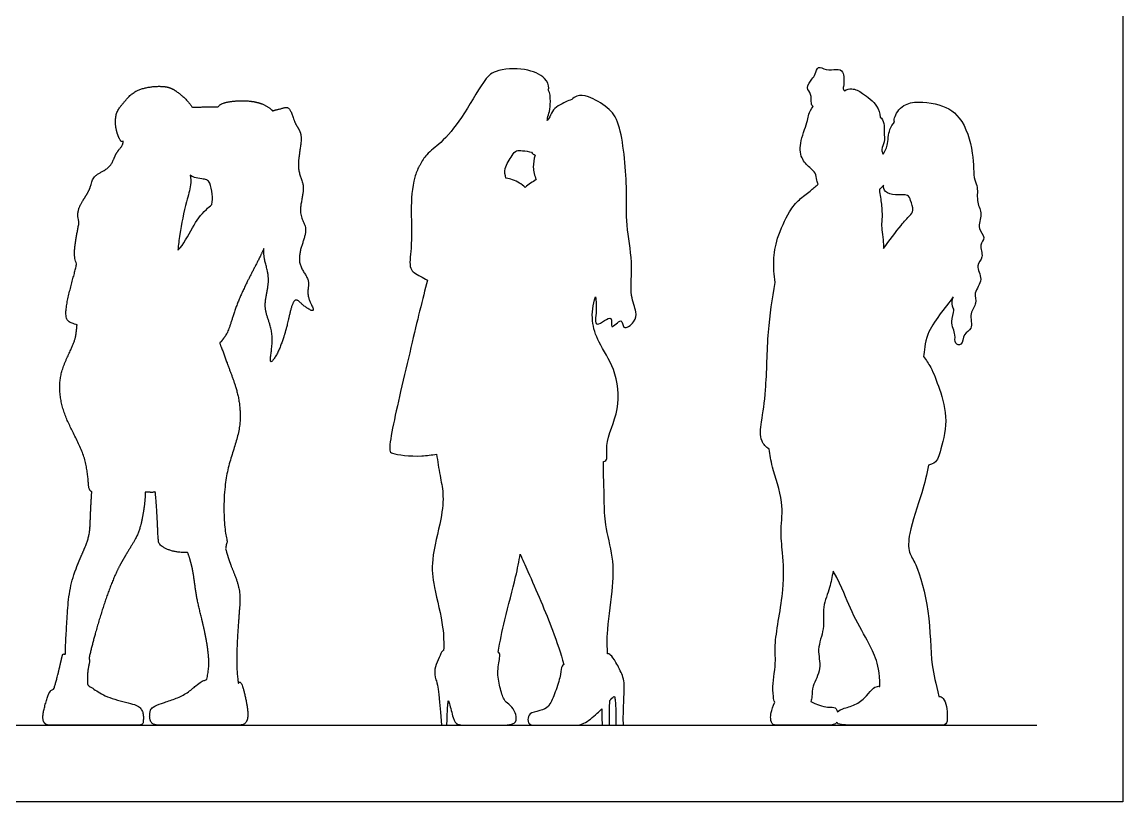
# Model space of a CAD drawing. Header units: millimetres. Extents: x 1 to 7, y 0.3 to 34.9.
# Drawn here: x 3.582 to 6.498, y 6.153 to 8.219 of the extents above; entities that cross this region are included whole.
import ezdxf

# ---------------------------------------------------------------- set-up
doc = ezdxf.new("R2010")
doc.units = ezdxf.units.MM
for name, color, linetype, true_color in [('AG-DIAGRAM', 7, 'Continuous', 0xfecc66), ('AG-OUTLINE', 7, 'Continuous', 0x8000ff), ('X-VPRT', 6, 'Continuous', 0xff00ff)]:
    doc.layers.add(name, color=color, linetype=linetype, true_color=true_color)

msp = doc.modelspace()

# ---------------------------------------------------------------- linework, layer by layer
at = {"layer": 'AG-DIAGRAM'}
msp.add_lwpolyline([(1.2399, 6.3558), (6.2691, 6.3558)], dxfattribs=at)
at = {"layer": 'AG-OUTLINE'}
for points, knots in [([(5.0378, 8.0134), (5.0418, 8.0174), (5.0552, 8.0256), (5.0839, 8.0231), (5.1364, 7.9922), (5.1704, 7.9477), (5.1864, 7.7777), (5.1793, 7.683), (5.2015, 7.5843), (5.1901, 7.4964), (5.2102, 7.4523), (5.2076, 7.4248), (5.1712, 7.3984), (5.173, 7.4412), (5.1359, 7.3956), (5.1517, 7.4526), (5.0933, 7.3993), (5.105, 7.4506), (5.1021, 7.4788), (5.1007, 7.4907), (5.0939, 7.4705), (5.0882, 7.4261), (5.1082, 7.3681), (5.1559, 7.2996), (5.1695, 7.1926), (5.1228, 7.1047), (5.1344, 7.0574), (5.1245, 7.0549), (5.1217, 7.0548), (5.1216, 7.0208), (5.1246, 6.9525), (5.1243, 6.887), (5.1504, 6.7988), (5.1472, 6.7131), (5.1293, 6.5983), (5.1319, 6.5629), (5.1329, 6.5453), (5.1352, 6.5456), (5.1384, 6.5441), (5.1491, 6.5337), (5.1701, 6.4945), (5.1806, 6.4639), (5.1736, 6.4081), (5.1746, 6.3558), (5.1691, 6.3558), (5.1635, 6.3558), (5.155, 6.3558), (5.155, 6.4081), (5.1517, 6.4327), (5.1505, 6.4339), (5.143, 6.4259), (5.1386, 6.4211), (5.1378, 6.4047), (5.1371, 6.3837), (5.1376, 6.3558), (5.1321, 6.3558), (5.1265, 6.3558), (5.118, 6.3558), (5.118, 6.3751), (5.1178, 6.389), (5.1174, 6.3991), (5.1136, 6.3954), (5.0989, 6.3812), (5.0682, 6.3558), (5.0459, 6.3558), (5.0217, 6.3558), (5.0135, 6.3559), (5.0094, 6.3558), (5.0026, 6.3558), (4.9826, 6.3558), (4.9478, 6.3558), (4.9215, 6.3558), (4.9215, 6.3762), (4.9265, 6.3895), (4.9637, 6.3958), (4.98, 6.4074), (4.9966, 6.4493), (5.0109, 6.4949), (5.0091, 6.5101), (5.0151, 6.5154), (5.0171, 6.5166), (5.0078, 6.5474), (4.9894, 6.6077), (4.9339, 6.7366), (4.9074, 6.7953), (4.9013, 6.8094), (4.8977, 6.7891), (4.8907, 6.7489), (4.8587, 6.6331), (4.8482, 6.5783), (4.8427, 6.5497), (4.846, 6.5484), (4.8495, 6.5428), (4.8394, 6.499), (4.8468, 6.4564), (4.8587, 6.4192), (4.87, 6.4139), (4.8879, 6.3946), (4.8919, 6.3733), (4.8896, 6.3558), (4.8305, 6.3558), (4.8076, 6.3558), (4.8015, 6.356), (4.7929, 6.3558), (4.7631, 6.3558), (4.7323, 6.3558), (4.7243, 6.3707), (4.7127, 6.4199), (4.7104, 6.4245), (4.709, 6.4009), (4.7071, 6.3558), (4.7024, 6.3558), (4.6977, 6.3558), (4.6931, 6.3558), (4.6854, 6.4595), (4.6765, 6.4758), (4.6728, 6.505), (4.6851, 6.5293), (4.6921, 6.5499), (4.6964, 6.5534), (4.6986, 6.5541), (4.6989, 6.5746), (4.6998, 6.6151), (4.672, 6.7234), (4.6638, 6.7933), (4.6935, 6.9005), (4.6995, 6.9689), (4.6883, 7.0171), (4.6828, 7.0551), (4.6797, 7.074), (4.667, 7.0719), (4.6235, 7.0656), (4.5639, 7.0739), (4.5493, 7.0848), (4.5874, 7.252), (4.6337, 7.4499), (4.6487, 7.5075), (4.6557, 7.5349), (4.6492, 7.5385), (4.6272, 7.5506), (4.6041, 7.5625), (4.6158, 7.6235), (4.6111, 7.7184), (4.6154, 7.7916), (4.6297, 7.8297), (4.6355, 7.8395), (4.6361, 7.8407), (4.6411, 7.8501), (4.6539, 7.8707), (4.6947, 7.8996), (4.7483, 7.9631), (4.8011, 8.0596), (4.8333, 8.0939), (4.9137, 8.0983), (4.9677, 8.0745), (4.9785, 8.0503), (4.9763, 8.0402), (4.9758, 8.0387), (4.9804, 8.0308), (4.9822, 8.0092), (4.9798, 7.9822), (4.9733, 7.9655), (4.9732, 7.9601), (4.973, 7.9575), (4.9744, 7.959), (4.9804, 7.9664), (4.9844, 7.9834), (5.0019, 7.9966), (5.0216, 8.0075), (5.0324, 8.0116), (5.0378, 8.0134)], [-11.86163, -11.86163, -11.86163, -11.86163, -11.696212, -11.379583, -10.949247, -10.526353, -9.795738, -9.221773, -8.65723, -8.124135, -7.742796, -7.447863, -7.139748, -6.895389, -6.598013, -6.334252, -5.980172, -5.638619, -5.389427, -5.389427, -5.389427, -4.934392, -4.49611, -3.981232, -3.398947, -2.828277, -2.468774, -2.365599, -2.365599, -2.365599, -1.791131, -1.326698, -0.795662, -0.254949, 0.350405, 0.76414, 0.76414, 0.76414, 0.850374, 0.964724, 1.079074, 1.193423, 1.307773, 1.307773, 1.307773, 1.539881, 1.539881, 1.539881, 1.65423, 1.76858, 1.852333, 1.852333, 1.852333, 1.913465, 1.913465, 1.913465, 2.145573, 2.145573, 2.145573, 2.187876, 2.187876, 2.187876, 2.231987, 2.346337, 2.460686, 2.519288, 2.519288, 2.519288, 2.562137, 2.585255, 2.67649, 2.790843, 2.905196, 3.019549, 3.133902, 3.248255, 3.362608, 3.476961, 3.591314, 3.628959, 3.628959, 3.628959, 4.187693, 4.924736, 5.186203, 5.186203, 5.186203, 5.634104, 6.249378, 6.781444, 6.781444, 6.781444, 6.88064, 6.990429, 7.100218, 7.210007, 7.319796, 7.429584, 7.539373, 7.649162, 7.758951, 7.809078, 7.809078, 7.809078, 7.856531, 7.96632, 8.076109, 8.185898, 8.295687, 8.405476, 8.405476, 8.405476, 8.618104, 8.618104, 8.618104, 8.727893, 8.837681, 8.94747, 9.057259, 9.125849, 9.125849, 9.125849, 9.572141, 10.162766, 10.652072, 11.245439, 11.716844, 12.111037, 12.54171, 12.54171, 12.54171, 12.755532, 13.256392, 13.442891, 14.158564, 15.000301, 15.52427, 15.52427, 15.52427, 15.648581, 15.980708, 16.39519, 16.960886, 17.499612, 17.710146, 17.739663, 17.739663, 17.739663, 18.041446, 18.439843, 18.968243, 19.562973, 19.942382, 20.437819, 20.870225, 21.171918, 21.224385, 21.224385, 21.224385, 21.551154, 21.832762, 22.066734, 22.22427, 22.22427, 22.22427, 22.294168, 22.561933, 22.82367, 23.093325, 23.328939, 23.328939, 23.328939, 23.328939]), ([(6.0484, 7.4905), (6.0456, 7.483), (6.0434, 7.4655), (6.0541, 7.4552), (6.0375, 7.4238), (6.057, 7.3917), (6.0491, 7.3661), (6.0741, 7.3598), (6.073, 7.3948), (6.1028, 7.4037), (6.0887, 7.448), (6.1134, 7.4729), (6.0997, 7.5019), (6.131, 7.5361), (6.1044, 7.5736), (6.1319, 7.5952), (6.1141, 7.6282), (6.1371, 7.6478), (6.1087, 7.6715), (6.1282, 7.7106), (6.1085, 7.7392), (6.1148, 7.7815), (6.101, 7.8007), (6.1037, 7.8749), (6.0727, 7.9715), (6.0048, 8.0074), (5.914, 8.0103), (5.892, 7.9663), (5.891, 7.9564), (5.8928, 7.9536), (5.8878, 7.9475), (5.877, 7.9352), (5.8752, 7.8905), (5.8677, 7.8765), (5.8629, 7.8687), (5.8606, 7.8725), (5.8553, 7.8817), (5.869, 7.9014), (5.8637, 7.9261), (5.867, 7.9492), (5.8589, 7.9634), (5.855, 7.967), (5.8534, 7.9771), (5.8488, 7.9984), (5.8091, 8.0306), (5.7812, 8.0447), (5.766, 8.0396), (5.7598, 8.0365), (5.7591, 8.0377), (5.756, 8.0409), (5.7588, 8.0523), (5.7602, 8.0895), (5.7382, 8.095), (5.7122, 8.0891), (5.6893, 8.1052), (5.6827, 8.0789), (5.6745, 8.0681), (5.6561, 8.0439), (5.6743, 8.0282), (5.6707, 8.0042), (5.6746, 7.9965), (5.6773, 7.9949), (5.6721, 7.9888), (5.6635, 7.9737), (5.6642, 7.9567), (5.6416, 7.9044), (5.6424, 7.858), (5.6674, 7.8333), (5.684, 7.8195), (5.6866, 7.8011), (5.6887, 7.7913), (5.6907, 7.7889), (5.6833, 7.7831), (5.6696, 7.7707), (5.6385, 7.7483), (5.6123, 7.7158), (5.5795, 7.6462), (5.5712, 7.5876), (5.5732, 7.5495), (5.5769, 7.5286), (5.5692, 7.4852), (5.5553, 7.4004), (5.5543, 7.2469), (5.5409, 7.1634), (5.5339, 7.1132), (5.5521, 7.0929), (5.5607, 7.0875), (5.5633, 7.0714), (5.5668, 7.0392), (5.6015, 6.947), (5.5893, 6.8748), (5.5969, 6.8098), (5.6029, 6.7158), (5.572, 6.5746), (5.5804, 6.5249), (5.5679, 6.4528), (5.5726, 6.4357), (5.5722, 6.4228), (5.5749, 6.418), (5.5755, 6.4172), (5.5651, 6.3937), (5.5632, 6.3705), (5.5694, 6.3558), (5.5881, 6.3558), (5.6554, 6.3558), (5.7091, 6.3558), (5.7324, 6.3558), (5.7385, 6.3617), (5.7394, 6.363), (5.7414, 6.3604), (5.745, 6.3587), (5.7521, 6.3576), (5.7639, 6.3558), (5.7917, 6.3558), (5.8139, 6.3558), (5.8187, 6.3558), (5.9708, 6.3558), (6.0101, 6.3558), (6.0322, 6.3558), (6.0322, 6.3769), (6.0318, 6.4069), (6.0216, 6.4296), (6.0148, 6.4326), (6.0107, 6.4322), (6.0104, 6.4322), (6.0024, 6.4675), (5.9873, 6.5169), (5.9884, 6.6558), (5.9536, 6.7797), (5.9288, 6.8128), (5.9291, 6.8672), (5.9677, 6.9725), (5.9774, 7.0201), (5.983, 7.0448), (5.9866, 7.0456), (6.0049, 7.0517), (6.0139, 7.0812), (6.0364, 7.1636), (6.0135, 7.2444), (5.9906, 7.3037), (5.9764, 7.3232), (5.9694, 7.3322), (5.9719, 7.3463), (5.9714, 7.3986), (6.0272, 7.4617), (6.0484, 7.4905)], [0, 0, 0, 0, 0.281452, 0.480722, 0.794833, 1.140194, 1.408218, 1.621091, 1.917343, 2.197205, 2.550381, 2.866719, 3.160589, 3.518472, 3.862721, 4.156373, 4.473887, 4.739277, 5.037469, 5.38675, 5.714537, 6.071479, 6.336665, 6.818333, 7.386477, 7.877598, 8.397843, 8.764519, 8.954723, 8.954723, 8.954723, 9.232524, 9.602906, 9.891812, 9.891812, 9.891812, 10.099736, 10.363261, 10.64741, 10.92785, 11.168494, 11.168494, 11.168494, 11.485381, 11.889113, 12.203822, 12.464126, 12.464126, 12.464126, 12.553489, 12.753215, 13.085922, 13.327359, 13.625753, 13.884679, 14.136943, 14.367394, 14.653783, 14.907221, 15.182975, 15.356298, 15.356298, 15.356298, 15.635758, 15.871139, 16.296775, 16.682982, 17.009399, 17.270137, 17.518147, 17.694547, 17.694547, 17.694547, 17.997924, 18.336606, 18.693526, 19.194638, 19.631163, 20.06406, 20.06406, 20.06406, 20.721441, 21.427835, 21.956881, 22.364516, 22.599065, 22.599065, 22.599065, 22.997738, 23.556033, 24.043797, 24.493634, 25.058397, 25.735858, 26.160995, 26.631767, 26.874079, 27.093854, 27.141178, 27.141178, 27.141178, 27.257446, 27.373713, 27.489981, 27.606248, 27.722516, 27.838783, 27.866352, 27.866352, 27.866352, 27.930591, 27.930591, 27.930591, 28.035892, 28.067422, 28.067422, 28.067422, 28.210542, 28.353663, 28.496784, 28.639904, 28.783025, 28.926145, 28.934254, 28.934254, 28.934254, 29.426576, 30.107902, 30.751226, 31.100252, 31.503284, 32.106963, 32.60471, 32.60471, 32.60471, 32.680878, 33.032424, 33.554053, 34.083939, 34.533638, 34.867833, 34.867833, 34.867833, 35.290015, 35.890811, 35.890811, 35.890811, 35.890811]), ([(4.8635, 7.8052), (4.87, 7.8036), (4.8841, 7.8006), (4.8995, 7.7929), (4.9099, 7.7849), (4.9144, 7.7806), (4.924, 7.7882), (4.9338, 7.7955), (4.9438, 7.8011), (4.9393, 7.8115), (4.9338, 7.8342), (4.9376, 7.8559), (4.941, 7.8661), (4.9389, 7.8669), (4.935, 7.8688), (4.9325, 7.8718), (4.9316, 7.8736), (4.9239, 7.876), (4.9084, 7.8778), (4.8905, 7.8797), (4.8793, 7.8643), (4.8573, 7.8313), (4.8613, 7.8134), (4.8635, 7.8052)], [-3.103504, -3.103504, -3.103504, -3.103504, -2.923886, -2.666365, -2.418785, -2.418785, -2.418785, -2.20054, -2.20054, -2.20054, -1.868795, -1.545862, -1.545862, -1.545862, -1.469076, -1.385371, -1.385371, -1.385371, -1.105641, -0.878765, -0.640574, -0.28783, 0, 0, 0, 0]), ([(4.0847, 7.7353), (4.0796, 7.7311), (4.0586, 7.7125), (4.0333, 7.6774), (4.0088, 7.6264), (3.9952, 7.615), (3.9946, 7.6146), (3.9962, 7.6288), (3.9993, 7.656), (4.0158, 7.7436), (4.0295, 7.7803), (4.0292, 7.8048), (4.0275, 7.8129), (4.0311, 7.8106), (4.0384, 7.8063), (4.0576, 7.8028), (4.0719, 7.8021), (4.0809, 7.7914), (4.0871, 7.762), (4.0862, 7.7444), (4.0847, 7.7353)], [-4.400057, -4.400057, -4.400057, -4.400057, -4.262061, -3.811435, -3.331764, -3.312062, -3.312062, -3.312062, -2.934266, -2.394563, -2.001656, -1.768892, -1.768892, -1.768892, -1.563327, -1.308446, -1.095622, -0.892989, -0.580218, -0.276919, -0.276919, -0.276919, -0.276919]), ([(5.8637, 7.6188), (5.8635, 7.6243), (5.8623, 7.6496), (5.8556, 7.6838), (5.8606, 7.6998), (5.8598, 7.7104), (5.8597, 7.7112), (5.8591, 7.7239), (5.8569, 7.7494), (5.8535, 7.7642), (5.8529, 7.7734), (5.8529, 7.7759), (5.8541, 7.7767), (5.8564, 7.7781), (5.8613, 7.7833), (5.8632, 7.7863), (5.8633, 7.7802), (5.8671, 7.7667), (5.8944, 7.7579), (5.9295, 7.7642), (5.935, 7.7456), (5.9456, 7.7192), (5.9315, 7.7047), (5.9083, 7.6788), (5.8781, 7.6398), (5.8637, 7.6188)], [-9.93644, -9.93644, -9.93644, -9.93644, -9.828817, -9.426404, -9.139326, -9.118643, -9.118643, -9.118643, -8.763694, -8.511033, -8.418902, -8.418902, -8.418902, -8.302735, -8.117059, -8.117059, -8.117059, -7.889434, -7.589578, -7.267321, -7.0382, -6.744817, -6.509914, -6.174573, -5.674861, -5.674861, -5.674861, -5.674861]), ([(5.7303, 6.7638), (5.757, 6.7169), (5.7712, 6.6678), (5.8193, 6.5833), (5.8441, 6.5355), (5.8536, 6.4972), (5.8538, 6.4588), (5.8526, 6.4589), (5.8474, 6.4593), (5.8374, 6.4571), (5.8197, 6.4338), (5.7936, 6.4101), (5.759, 6.4015), (5.7454, 6.3953), (5.7416, 6.3911), (5.7407, 6.3945), (5.7369, 6.4035), (5.7259, 6.4039), (5.7024, 6.4034), (5.6711, 6.4187), (5.6731, 6.4228), (5.6743, 6.4365), (5.6743, 6.4604), (5.7021, 6.5067), (5.6848, 6.5572), (5.7094, 6.6112), (5.6993, 6.6688), (5.7233, 6.7205), (5.7265, 6.7486), (5.7303, 6.7638)], [-1.090115, -1.090115, -1.090115, -1.090115, -0.817586, -0.545058, -0.272529, 0, 0, 0, 0.027542, 0.132844, 0.238145, 0.343447, 0.448748, 0.536696, 0.536696, 0.536696, 0.592035, 0.708303, 0.82457, 0.82457, 0.82457, 0.9877, 1.285227, 1.689582, 2.094124, 2.522493, 2.953919, 3.375158, 3.754599, 3.754599, 3.754599, 3.754599])]:
    msp.add_open_spline(points, degree=3, knots=knots, dxfattribs=at)
msp.add_rational_spline([(4.2223, 7.6187), (4.2226, 7.6093), (4.2218, 7.5894), (4.2433, 7.5342), (4.2141, 7.4592), (4.2559, 7.3967), (4.2315, 7.3005), (4.2614, 7.3425), (4.2782, 7.3933), (4.2869, 7.4258), (4.3015, 7.4971), (4.3258, 7.4662), (4.3657, 7.4434), (4.331, 7.4956), (4.3492, 7.533), (4.3103, 7.5741), (4.3211, 7.6263), (4.341, 7.6735), (4.3093, 7.7119), (4.3354, 7.7799), (4.3119, 7.8206), (4.3147, 7.8644), (4.3266, 7.9244), (4.3028, 7.9475), (4.2925, 7.9981), (4.2687, 7.9884), (4.2533, 7.9862), (4.2457, 7.9832), (4.2398, 7.9894), (4.2184, 8.0052), (4.1656, 8.0136), (4.109, 8.005), (4.1032, 7.9963), (4.1021, 7.9942), (4.0987, 7.9942), (4.0889, 7.9943), (4.0521, 7.9934), (4.037, 7.9929), (4.0333, 7.9925), (4.0231, 8.0088), (3.9927, 8.0355), (3.9619, 8.0522), (3.8833, 8.0442), (3.8546, 8.0082), (3.8271, 7.9787), (3.8298, 7.9318), (3.8386, 7.9117), (3.8435, 7.9037), (3.8442, 7.9026), (3.8453, 7.9019), (3.8466, 7.9018), (3.848, 7.9018), (3.8491, 7.9024), (3.8499, 7.9035), (3.8497, 7.9001), (3.8502, 7.8921), (3.8274, 7.87), (3.8198, 7.8304), (3.7658, 7.8128), (3.7659, 7.7734), (3.725, 7.7256), (3.7305, 7.698), (3.7331, 7.6855), (3.7304, 7.6747), (3.7254, 7.6461), (3.718, 7.6008), (3.7239, 7.5852), (3.7265, 7.5779), (3.7231, 7.5596), (3.7079, 7.5096), (3.6916, 7.4316), (3.7107, 7.4219), (3.7239, 7.4176), (3.7278, 7.4164), (3.7262, 7.4014), (3.725, 7.3693), (3.673, 7.2859), (3.6882, 7.1747), (3.7504, 7.0785), (3.758, 7.001), (3.7588, 6.9793), (3.7661, 6.9745), (3.7667, 6.9741), (3.7657, 6.9545), (3.7628, 6.9162), (3.7626, 6.8636), (3.7475, 6.8211), (3.7054, 6.7334), (3.7006, 6.6188), (3.6972, 6.5686), (3.6967, 6.5435), (3.6949, 6.5443), (3.6902, 6.5456), (3.6872, 6.5348), (3.6754, 6.481), (3.6693, 6.4617), (3.6659, 6.4509), (3.6654, 6.4508), (3.6609, 6.4503), (3.653, 6.445), (3.6367, 6.3882), (3.6371, 6.3651), (3.6435, 6.3589), (3.6473, 6.3573), (3.6511, 6.3558), (3.6598, 6.3558), (3.8534, 6.3558), (3.8829, 6.3558), (3.9031, 6.3558), (3.9031, 6.3699), (3.9039, 6.383), (3.8988, 6.4017), (3.8773, 6.4132), (3.8153, 6.4259), (3.7799, 6.4454), (3.7636, 6.4587), (3.7571, 6.4591), (3.7566, 6.4591), (3.7552, 6.4723), (3.7539, 6.497), (3.7622, 6.5257), (3.7605, 6.5312), (3.7592, 6.5322), (3.768, 6.5717), (3.789, 6.6476), (3.8267, 6.757), (3.8632, 6.8178), (3.8896, 6.8598), (3.9014, 6.9035), (3.9081, 6.95), (3.9085, 6.9736), (3.92, 6.973), (3.9297, 6.9718), (3.935, 6.9742), (3.937, 6.9507), (3.9405, 6.9069), (3.9421, 6.8501), (3.9451, 6.8324), (3.9756, 6.8158), (4.0057, 6.8131), (4.0211, 6.8133), (4.0263, 6.7975), (4.0365, 6.7645), (4.0418, 6.6976), (4.0664, 6.6098), (4.0808, 6.5193), (4.0737, 6.4886), (4.0701, 6.4741), (4.0667, 6.4754), (4.0606, 6.4741), (4.0483, 6.466), (4.0142, 6.4351), (3.9717, 6.4206), (3.9279, 6.4058), (3.9217, 6.3968), (3.9185, 6.3752), (3.9259, 6.3558), (3.9559, 6.3558), (4.0358, 6.3558), (4.1475, 6.3558), (4.1739, 6.3558), (4.1826, 6.3788), (4.1758, 6.4223), (4.1683, 6.4523), (4.1653, 6.4608), (4.1623, 6.4694), (4.1595, 6.4719), (4.1554, 6.4681), (4.1545, 6.4671), (4.1525, 6.4856), (4.1482, 6.522), (4.1559, 6.6469), (4.1629, 6.7177), (4.1313, 6.7844), (4.1235, 6.8152), (4.1191, 6.8306), (4.1203, 6.8314), (4.1282, 6.8381), (4.1164, 6.8653), (4.1123, 7.0224), (4.1654, 7.1339), (4.1574, 7.2323), (4.1294, 7.302), (4.1138, 7.347), (4.1052, 7.3689), (4.1101, 7.3714), (4.1108, 7.3747), (4.1136, 7.3777), (4.1182, 7.3841), (4.1295, 7.3975), (4.148, 7.4711), (4.1866, 7.5475), (4.2148, 7.6007), (4.2223, 7.6187)], [1, 1, 1, 1, 1, 1, 1, 1, 1, 1, 1, 1, 1, 1, 1, 1, 1, 1, 1, 1, 1, 1, 1, 1, 1, 1, 1, 1, 1, 1, 1, 1, 1, 1, 1, 1, 1, 1, 1, 1, 1, 1, 1, 1, 1, 1, 1, 1, 0.91935767503, 0.91935767503, 1, 0.91935767503, 0.91935767503, 1, 1, 1, 1, 1, 1, 1, 1, 1, 1, 1, 1, 1, 1, 1, 1, 1, 1, 1, 1, 1, 1, 1, 1, 1, 1, 1, 1, 1, 1, 1, 1, 1, 1, 1, 1, 1, 1, 1, 1, 1, 1, 1, 1, 1, 1, 1, 1, 1, 1, 1, 1, 1, 1, 1, 1, 1, 1, 1, 1, 1, 1, 1, 1, 1, 1, 1, 1, 1, 1, 1, 1, 1, 1, 1, 1, 1, 1, 1, 1, 1, 1, 1, 1, 1, 1, 1, 1, 1, 1, 1, 1, 1, 1, 1, 1, 1, 1, 1, 1, 1, 1, 1, 1, 1, 1, 1, 1, 1, 1, 1, 1, 1, 1, 1, 1, 1, 1, 1, 1, 1, 1, 1, 1, 1, 1, 1, 1, 1, 1, 1, 1, 1, 1, 1, 1, 1, 1, 1, 1, 1], degree=3, knots=[0, 0, 0, 0, 0.307376, 0.739762, 1.235792, 1.747113, 2.221523, 2.511426, 2.947453, 3.315828, 3.739575, 4.038267, 4.341114, 4.704137, 5.068684, 5.46955, 5.883234, 6.280317, 6.658734, 7.129078, 7.510708, 7.894974, 8.329868, 8.663828, 9.041235, 9.287799, 9.574146, 9.574146, 9.574146, 9.804555, 10.262833, 10.6954, 10.827071, 10.827071, 10.827071, 10.997159, 11.386884, 11.519089, 11.519089, 11.519089, 11.958455, 12.304357, 12.796845, 13.185148, 13.541662, 13.933539, 14.21559, 14.21559, 14.21559, 14.228297, 14.228297, 14.228297, 14.241005, 14.241005, 14.241005, 14.424323, 14.736375, 15.097213, 15.497044, 15.840413, 16.28343, 16.641858, 16.641858, 16.641858, 16.885444, 17.306858, 17.585728, 17.585728, 17.585728, 18.080727, 18.575662, 18.848341, 18.950572, 18.950572, 18.950572, 19.34014, 19.894876, 20.497471, 21.121622, 21.622899, 21.904745, 21.929558, 21.929558, 21.929558, 22.373447, 22.784677, 23.167127, 23.733591, 24.354268, 24.855747, 24.855747, 24.855747, 24.945516, 25.117694, 25.545162, 25.882064, 25.882064, 25.882064, 25.895445, 26.012438, 26.129431, 26.246425, 26.363418, 26.363418, 26.363418, 26.480411, 26.597405, 26.714398, 26.831391, 26.948385, 27.065378, 27.182371, 27.299365, 27.416358, 27.533351, 27.650345, 27.660473, 27.660473, 27.660473, 28.025078, 28.336826, 28.450975, 28.450975, 28.450975, 29.087709, 29.7093, 30.193992, 30.590339, 30.977242, 31.46342, 31.46342, 31.46342, 31.731404, 31.731404, 31.731404, 32.218266, 32.645012, 32.872371, 33.218892, 33.517927, 33.517927, 33.517927, 33.926682, 34.395539, 34.958356, 35.50683, 35.893771, 35.893771, 35.893771, 35.9913, 36.115007, 36.238714, 36.362421, 36.486128, 36.609836, 36.733543, 36.85725, 36.980957, 37.104664, 37.228371, 37.352079, 37.475786, 37.599493, 37.7232, 37.7232, 37.7232, 37.846907, 37.879103, 37.879103, 37.879103, 38.31156, 38.951488, 39.450147, 39.930233, 40.330558, 40.330558, 40.330558, 40.37628, 40.681298, 41.397537, 42.055752, 42.611221, 43.110429, 43.596087, 43.596087, 43.596087, 43.791334, 43.791334, 43.791334, 44.072208, 44.559497, 45.168138, 45.476508, 45.476508, 45.476508, 45.476508], dxfattribs=at)
at = {"layer": 'X-VPRT'}
msp.add_lwpolyline([(1.0113, 6.1526), (1.0113, 8.2608), (6.4977, 8.2608), (6.4977, 6.1526)], close=True, dxfattribs=at)

doc.saveas('drawing.dxf')
